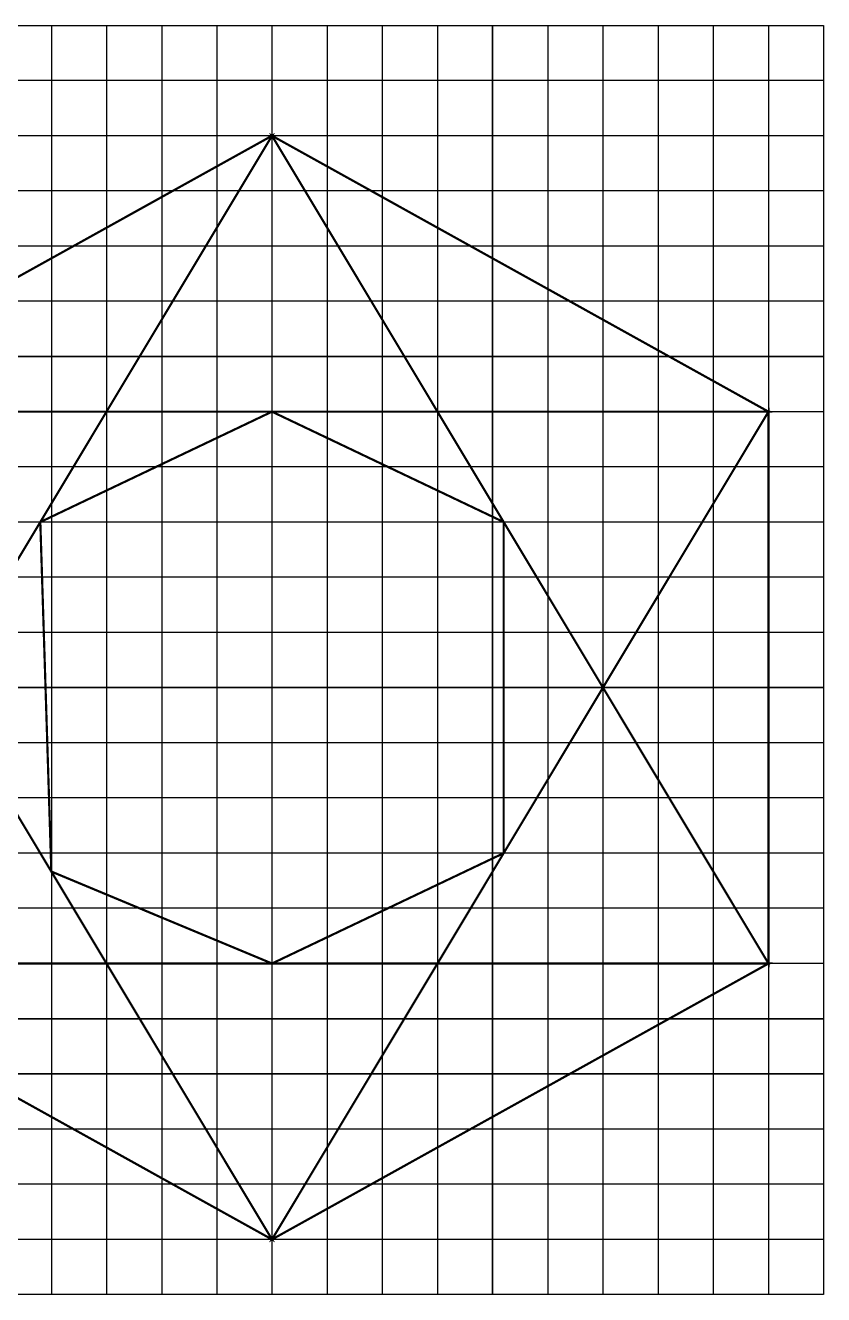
# Model space of a CAD drawing. Header units: metres. Extents: x 1550.1 to 1638.8, y 1292.3 to 1349.9.
# Drawn here: x 1601.46 to 1615.93, y 1292.35 to 1315.35 of the extents above; entities that cross this region are included whole.
import ezdxf

# ---------------------------------------------------------------- set-up
doc = ezdxf.new("R2010")
doc.units = ezdxf.units.M
doc.layers.add('DIGITOS', color=4, linetype='Continuous')
doc.layers.add('REJILLA', color=1, linetype='Continuous')

msp = doc.modelspace()

# ---------------------------------------------------------------- linework, layer by layer
at = {"layer": 'DIGITOS', "const_width": 0.04}
for points in [[(1596.926, 1308.347), (1602.926, 1308.347), (1605.926, 1313.347)], [(1602.926, 1308.347), (1608.926, 1308.347), (1605.926, 1313.347)], [(1608.926, 1308.347), (1614.926, 1308.347), (1605.926, 1313.347)], [(1602.926, 1308.347), (1599.926, 1303.347), (1596.926, 1308.347)], [(1608.926, 1308.347), (1611.926, 1303.347), (1614.926, 1308.347)], [(1614.926, 1308.347), (1614.926, 1298.347), (1611.926, 1303.347)], [(1596.926, 1298.347), (1602.926, 1298.347), (1599.926, 1303.347)], [(1614.926, 1298.347), (1608.926, 1298.347), (1611.926, 1303.347)], [(1596.926, 1298.347), (1605.926, 1293.347), (1602.926, 1298.347)], [(1608.926, 1298.347), (1602.926, 1298.347), (1605.926, 1293.347)], [(1614.926, 1298.347), (1605.926, 1293.347), (1608.926, 1298.347)]]:
    msp.add_lwpolyline(points, close=True, dxfattribs=at)
msp.add_lwpolyline([(1605.926, 1308.347), (1601.726, 1306.347), (1601.926, 1300.014), (1605.926, 1298.347), (1610.126, 1300.347), (1610.126, 1306.347), (1605.926, 1308.347)], dxfattribs=at)
at = {"layer": 'REJILLA'}
for p, q in [((1600.926, 1315.347), (1601.926, 1315.347)), ((1601.926, 1315.347), (1601.926, 1314.347)), ((1601.926, 1315.347), (1602.926, 1315.347)), ((1602.926, 1315.347), (1602.926, 1314.347)), ((1602.926, 1315.347), (1603.926, 1315.347)), ((1603.926, 1315.347), (1603.926, 1314.347)), ((1603.926, 1315.347), (1604.926, 1315.347)), ((1604.926, 1315.347), (1604.926, 1314.347)), ((1604.926, 1315.347), (1605.926, 1315.347)), ((1605.926, 1315.347), (1605.926, 1314.347)), ((1605.926, 1315.347), (1606.926, 1315.347)), ((1606.926, 1315.347), (1606.926, 1314.347)), ((1606.926, 1315.347), (1607.926, 1315.347)), ((1607.926, 1315.347), (1607.926, 1314.347)), ((1607.926, 1315.347), (1608.926, 1315.347)), ((1608.926, 1315.347), (1608.926, 1314.347)), ((1608.926, 1315.347), (1609.926, 1315.347)), ((1609.926, 1315.347), (1609.926, 1314.347)), ((1609.926, 1315.347), (1610.926, 1315.347)), ((1609.926, 1314.347), (1609.926, 1315.347)), ((1610.926, 1315.347), (1610.926, 1314.347)), ((1610.926, 1315.347), (1611.926, 1315.347)), ((1611.926, 1315.347), (1611.926, 1314.347)), ((1611.926, 1315.347), (1612.926, 1315.347)), ((1612.926, 1315.347), (1612.926, 1314.347)), ((1612.926, 1315.347), (1613.926, 1315.347)), ((1613.926, 1315.347), (1613.926, 1314.347)), ((1613.926, 1315.347), (1614.926, 1315.347)), ((1614.926, 1315.347), (1614.926, 1314.347)), ((1614.926, 1315.347), (1615.926, 1315.347)), ((1615.926, 1315.347), (1615.926, 1314.347)), ((1601.926, 1314.347), (1600.926, 1314.347)), ((1602.926, 1314.347), (1601.926, 1314.347)), ((1601.926, 1314.347), (1601.926, 1313.347)), ((1603.926, 1314.347), (1602.926, 1314.347)), ((1602.926, 1314.347), (1602.926, 1313.347)), ((1604.926, 1314.347), (1603.926, 1314.347)), ((1603.926, 1314.347), (1603.926, 1313.347)), ((1605.926, 1314.347), (1604.926, 1314.347)), ((1604.926, 1314.347), (1604.926, 1313.347)), ((1606.926, 1314.347), (1605.926, 1314.347)), ((1605.926, 1314.347), (1605.926, 1313.347)), ((1607.926, 1314.347), (1606.926, 1314.347)), ((1606.926, 1314.347), (1606.926, 1313.347)), ((1608.926, 1314.347), (1607.926, 1314.347)), ((1607.926, 1314.347), (1607.926, 1313.347)), ((1609.926, 1314.347), (1608.926, 1314.347)), ((1608.926, 1314.347), (1608.926, 1313.347)), ((1609.926, 1314.347), (1609.926, 1313.347)), ((1610.926, 1314.347), (1609.926, 1314.347)), ((1609.926, 1313.347), (1609.926, 1314.347)), ((1611.926, 1314.347), (1610.926, 1314.347)), ((1610.926, 1314.347), (1610.926, 1313.347)), ((1612.926, 1314.347), (1611.926, 1314.347)), ((1611.926, 1314.347), (1611.926, 1313.347)), ((1613.926, 1314.347), (1612.926, 1314.347)), ((1612.926, 1314.347), (1612.926, 1313.347)), ((1614.926, 1314.347), (1613.926, 1314.347)), ((1613.926, 1314.347), (1613.926, 1313.347)), ((1615.926, 1314.347), (1614.926, 1314.347)), ((1614.926, 1314.347), (1614.926, 1313.347)), ((1615.926, 1314.347), (1615.926, 1313.347)), ((1601.926, 1313.347), (1600.926, 1313.347)), ((1602.926, 1313.347), (1601.926, 1313.347)), ((1601.926, 1313.347), (1601.926, 1312.347)), ((1603.926, 1313.347), (1602.926, 1313.347)), ((1602.926, 1313.347), (1602.926, 1312.347)), ((1604.926, 1313.347), (1603.926, 1313.347)), ((1603.926, 1313.347), (1603.926, 1312.347)), ((1605.926, 1313.347), (1604.926, 1313.347)), ((1604.926, 1313.347), (1604.926, 1312.347)), ((1606.926, 1313.347), (1605.926, 1313.347)), ((1605.926, 1313.347), (1605.926, 1312.347)), ((1607.926, 1313.347), (1606.926, 1313.347)), ((1606.926, 1313.347), (1606.926, 1312.347)), ((1608.926, 1313.347), (1607.926, 1313.347)), ((1607.926, 1313.347), (1607.926, 1312.347)), ((1609.926, 1313.347), (1608.926, 1313.347)), ((1608.926, 1313.347), (1608.926, 1312.347)), ((1609.926, 1313.347), (1609.926, 1312.347)), ((1610.926, 1313.347), (1609.926, 1313.347)), ((1609.926, 1312.347), (1609.926, 1313.347)), ((1611.926, 1313.347), (1610.926, 1313.347)), ((1610.926, 1313.347), (1610.926, 1312.347)), ((1612.926, 1313.347), (1611.926, 1313.347)), ((1611.926, 1313.347), (1611.926, 1312.347)), ((1613.926, 1313.347), (1612.926, 1313.347)), ((1612.926, 1313.347), (1612.926, 1312.347)), ((1614.926, 1313.347), (1613.926, 1313.347)), ((1613.926, 1313.347), (1613.926, 1312.347)), ((1615.926, 1313.347), (1614.926, 1313.347)), ((1614.926, 1313.347), (1614.926, 1312.347)), ((1615.926, 1313.347), (1615.926, 1312.347)), ((1601.926, 1312.347), (1600.926, 1312.347)), ((1602.926, 1312.347), (1601.926, 1312.347)), ((1601.926, 1312.347), (1601.926, 1311.347)), ((1603.926, 1312.347), (1602.926, 1312.347)), ((1602.926, 1312.347), (1602.926, 1311.347)), ((1604.926, 1312.347), (1603.926, 1312.347)), ((1603.926, 1312.347), (1603.926, 1311.347)), ((1605.926, 1312.347), (1604.926, 1312.347)), ((1604.926, 1312.347), (1604.926, 1311.347)), ((1606.926, 1312.347), (1605.926, 1312.347)), ((1605.926, 1312.347), (1605.926, 1311.347)), ((1607.926, 1312.347), (1606.926, 1312.347)), ((1606.926, 1312.347), (1606.926, 1311.347)), ((1608.926, 1312.347), (1607.926, 1312.347)), ((1607.926, 1312.347), (1607.926, 1311.347)), ((1609.926, 1312.347), (1608.926, 1312.347)), ((1608.926, 1312.347), (1608.926, 1311.347)), ((1609.926, 1312.347), (1609.926, 1311.347)), ((1610.926, 1312.347), (1609.926, 1312.347)), ((1609.926, 1311.347), (1609.926, 1312.347)), ((1611.926, 1312.347), (1610.926, 1312.347)), ((1610.926, 1312.347), (1610.926, 1311.347)), ((1612.926, 1312.347), (1611.926, 1312.347)), ((1611.926, 1312.347), (1611.926, 1311.347)), ((1613.926, 1312.347), (1612.926, 1312.347)), ((1612.926, 1312.347), (1612.926, 1311.347)), ((1614.926, 1312.347), (1613.926, 1312.347)), ((1613.926, 1312.347), (1613.926, 1311.347)), ((1615.926, 1312.347), (1614.926, 1312.347)), ((1614.926, 1312.347), (1614.926, 1311.347)), ((1615.926, 1312.347), (1615.926, 1311.347)), ((1601.926, 1311.347), (1600.926, 1311.347)), ((1602.926, 1311.347), (1601.926, 1311.347)), ((1601.926, 1311.347), (1601.926, 1310.347)), ((1603.926, 1311.347), (1602.926, 1311.347)), ((1602.926, 1311.347), (1602.926, 1310.347)), ((1604.926, 1311.347), (1603.926, 1311.347)), ((1603.926, 1311.347), (1603.926, 1310.347)), ((1605.926, 1311.347), (1604.926, 1311.347)), ((1604.926, 1311.347), (1604.926, 1310.347)), ((1606.926, 1311.347), (1605.926, 1311.347)), ((1605.926, 1311.347), (1605.926, 1310.347)), ((1607.926, 1311.347), (1606.926, 1311.347)), ((1606.926, 1311.347), (1606.926, 1310.347)), ((1608.926, 1311.347), (1607.926, 1311.347)), ((1607.926, 1311.347), (1607.926, 1310.347)), ((1609.926, 1311.347), (1608.926, 1311.347)), ((1608.926, 1311.347), (1608.926, 1310.347)), ((1609.926, 1311.347), (1609.926, 1310.347)), ((1610.926, 1311.347), (1609.926, 1311.347)), ((1609.926, 1310.347), (1609.926, 1311.347)), ((1611.926, 1311.347), (1610.926, 1311.347)), ((1610.926, 1311.347), (1610.926, 1310.347)), ((1612.926, 1311.347), (1611.926, 1311.347)), ((1611.926, 1311.347), (1611.926, 1310.347)), ((1613.926, 1311.347), (1612.926, 1311.347)), ((1612.926, 1311.347), (1612.926, 1310.347)), ((1614.926, 1311.347), (1613.926, 1311.347)), ((1613.926, 1311.347), (1613.926, 1310.347)), ((1615.926, 1311.347), (1614.926, 1311.347)), ((1614.926, 1311.347), (1614.926, 1310.347)), ((1615.926, 1311.347), (1615.926, 1310.347)), ((1601.926, 1310.347), (1600.926, 1310.347)), ((1602.926, 1310.347), (1601.926, 1310.347)), ((1601.926, 1310.347), (1601.926, 1309.347)), ((1603.926, 1310.347), (1602.926, 1310.347)), ((1602.926, 1310.347), (1602.926, 1309.347)), ((1604.926, 1310.347), (1603.926, 1310.347)), ((1603.926, 1310.347), (1603.926, 1309.347)), ((1605.926, 1310.347), (1604.926, 1310.347)), ((1604.926, 1310.347), (1604.926, 1309.347)), ((1606.926, 1310.347), (1605.926, 1310.347)), ((1605.926, 1310.347), (1605.926, 1309.347)), ((1607.926, 1310.347), (1606.926, 1310.347)), ((1606.926, 1310.347), (1606.926, 1309.347)), ((1608.926, 1310.347), (1607.926, 1310.347)), ((1607.926, 1310.347), (1607.926, 1309.347)), ((1609.926, 1310.347), (1608.926, 1310.347)), ((1608.926, 1310.347), (1608.926, 1309.347)), ((1609.926, 1310.347), (1609.926, 1309.347)), ((1610.926, 1310.347), (1609.926, 1310.347)), ((1609.926, 1309.347), (1609.926, 1310.347)), ((1611.926, 1310.347), (1610.926, 1310.347)), ((1610.926, 1310.347), (1610.926, 1309.347)), ((1612.926, 1310.347), (1611.926, 1310.347)), ((1611.926, 1310.347), (1611.926, 1309.347)), ((1613.926, 1310.347), (1612.926, 1310.347)), ((1612.926, 1310.347), (1612.926, 1309.347)), ((1614.926, 1310.347), (1613.926, 1310.347)), ((1613.926, 1310.347), (1613.926, 1309.347)), ((1615.926, 1310.347), (1614.926, 1310.347)), ((1614.926, 1310.347), (1614.926, 1309.347)), ((1615.926, 1310.347), (1615.926, 1309.347)), ((1601.926, 1309.347), (1600.926, 1309.347)), ((1600.926, 1309.347), (1601.926, 1309.347)), ((1602.926, 1309.347), (1601.926, 1309.347)), ((1601.926, 1309.347), (1601.926, 1308.347)), ((1601.926, 1309.347), (1602.926, 1309.347)), ((1603.926, 1309.347), (1602.926, 1309.347)), ((1602.926, 1309.347), (1602.926, 1308.347)), ((1602.926, 1309.347), (1603.926, 1309.347)), ((1604.926, 1309.347), (1603.926, 1309.347)), ((1603.926, 1309.347), (1603.926, 1308.347)), ((1603.926, 1309.347), (1604.926, 1309.347)), ((1605.926, 1309.347), (1604.926, 1309.347)), ((1604.926, 1309.347), (1604.926, 1308.347)), ((1604.926, 1309.347), (1605.926, 1309.347)), ((1606.926, 1309.347), (1605.926, 1309.347)), ((1605.926, 1309.347), (1605.926, 1308.347)), ((1605.926, 1309.347), (1606.926, 1309.347)), ((1607.926, 1309.347), (1606.926, 1309.347)), ((1606.926, 1309.347), (1606.926, 1308.347)), ((1606.926, 1309.347), (1607.926, 1309.347)), ((1608.926, 1309.347), (1607.926, 1309.347)), ((1607.926, 1309.347), (1607.926, 1308.347)), ((1607.926, 1309.347), (1608.926, 1309.347)), ((1609.926, 1309.347), (1608.926, 1309.347)), ((1608.926, 1309.347), (1608.926, 1308.347)), ((1608.926, 1309.347), (1609.926, 1309.347)), ((1609.926, 1309.347), (1609.926, 1308.347)), ((1610.926, 1309.347), (1609.926, 1309.347)), ((1609.926, 1309.347), (1610.926, 1309.347)), ((1609.926, 1308.347), (1609.926, 1309.347)), ((1611.926, 1309.347), (1610.926, 1309.347)), ((1610.926, 1309.347), (1610.926, 1308.347)), ((1610.926, 1309.347), (1611.926, 1309.347)), ((1612.926, 1309.347), (1611.926, 1309.347)), ((1611.926, 1309.347), (1611.926, 1308.347)), ((1611.926, 1309.347), (1612.926, 1309.347)), ((1613.926, 1309.347), (1612.926, 1309.347)), ((1612.926, 1309.347), (1612.926, 1308.347)), ((1612.926, 1309.347), (1613.926, 1309.347)), ((1614.926, 1309.347), (1613.926, 1309.347)), ((1613.926, 1309.347), (1613.926, 1308.347)), ((1613.926, 1309.347), (1614.926, 1309.347)), ((1615.926, 1309.347), (1614.926, 1309.347)), ((1614.926, 1309.347), (1614.926, 1308.347)), ((1614.926, 1309.347), (1615.926, 1309.347)), ((1615.926, 1309.347), (1615.926, 1308.347)), ((1601.926, 1308.347), (1600.926, 1308.347)), ((1602.926, 1308.347), (1601.926, 1308.347)), ((1601.926, 1308.347), (1601.926, 1307.347)), ((1603.926, 1308.347), (1602.926, 1308.347)), ((1602.926, 1308.347), (1602.926, 1307.347)), ((1604.926, 1308.347), (1603.926, 1308.347)), ((1603.926, 1308.347), (1603.926, 1307.347)), ((1605.926, 1308.347), (1604.926, 1308.347)), ((1604.926, 1308.347), (1604.926, 1307.347)), ((1606.926, 1308.347), (1605.926, 1308.347)), ((1605.926, 1308.347), (1605.926, 1307.347)), ((1607.926, 1308.347), (1606.926, 1308.347)), ((1606.926, 1308.347), (1606.926, 1307.347)), ((1608.926, 1308.347), (1607.926, 1308.347)), ((1607.926, 1308.347), (1607.926, 1307.347)), ((1609.926, 1308.347), (1608.926, 1308.347)), ((1608.926, 1308.347), (1608.926, 1307.347)), ((1609.926, 1308.347), (1609.926, 1307.347)), ((1610.926, 1308.347), (1609.926, 1308.347)), ((1609.926, 1307.347), (1609.926, 1308.347)), ((1611.926, 1308.347), (1610.926, 1308.347)), ((1610.926, 1308.347), (1610.926, 1307.347)), ((1612.926, 1308.347), (1611.926, 1308.347)), ((1611.926, 1308.347), (1611.926, 1307.347)), ((1613.926, 1308.347), (1612.926, 1308.347)), ((1612.926, 1308.347), (1612.926, 1307.347)), ((1614.926, 1308.347), (1613.926, 1308.347)), ((1613.926, 1308.347), (1613.926, 1307.347)), ((1615.926, 1308.347), (1614.926, 1308.347)), ((1614.926, 1308.347), (1614.926, 1307.347)), ((1615.926, 1308.347), (1615.926, 1307.347)), ((1601.926, 1307.347), (1600.926, 1307.347)), ((1602.926, 1307.347), (1601.926, 1307.347)), ((1601.926, 1307.347), (1601.926, 1306.347)), ((1603.926, 1307.347), (1602.926, 1307.347)), ((1602.926, 1307.347), (1602.926, 1306.347)), ((1604.926, 1307.347), (1603.926, 1307.347)), ((1603.926, 1307.347), (1603.926, 1306.347)), ((1605.926, 1307.347), (1604.926, 1307.347)), ((1604.926, 1307.347), (1604.926, 1306.347)), ((1606.926, 1307.347), (1605.926, 1307.347)), ((1605.926, 1307.347), (1605.926, 1306.347)), ((1607.926, 1307.347), (1606.926, 1307.347)), ((1606.926, 1307.347), (1606.926, 1306.347)), ((1608.926, 1307.347), (1607.926, 1307.347)), ((1607.926, 1307.347), (1607.926, 1306.347)), ((1609.926, 1307.347), (1608.926, 1307.347)), ((1608.926, 1307.347), (1608.926, 1306.347)), ((1609.926, 1307.347), (1609.926, 1306.347)), ((1610.926, 1307.347), (1609.926, 1307.347)), ((1609.926, 1306.347), (1609.926, 1307.347)), ((1611.926, 1307.347), (1610.926, 1307.347)), ((1610.926, 1307.347), (1610.926, 1306.347)), ((1612.926, 1307.347), (1611.926, 1307.347)), ((1611.926, 1307.347), (1611.926, 1306.347)), ((1613.926, 1307.347), (1612.926, 1307.347)), ((1612.926, 1307.347), (1612.926, 1306.347)), ((1614.926, 1307.347), (1613.926, 1307.347)), ((1613.926, 1307.347), (1613.926, 1306.347)), ((1615.926, 1307.347), (1614.926, 1307.347)), ((1614.926, 1307.347), (1614.926, 1306.347)), ((1615.926, 1307.347), (1615.926, 1306.347)), ((1601.926, 1306.347), (1600.926, 1306.347)), ((1602.926, 1306.347), (1601.926, 1306.347)), ((1601.926, 1306.347), (1601.926, 1305.347)), ((1603.926, 1306.347), (1602.926, 1306.347)), ((1602.926, 1306.347), (1602.926, 1305.347)), ((1604.926, 1306.347), (1603.926, 1306.347)), ((1603.926, 1306.347), (1603.926, 1305.347)), ((1605.926, 1306.347), (1604.926, 1306.347)), ((1604.926, 1306.347), (1604.926, 1305.347)), ((1606.926, 1306.347), (1605.926, 1306.347)), ((1605.926, 1306.347), (1605.926, 1305.347)), ((1607.926, 1306.347), (1606.926, 1306.347)), ((1606.926, 1306.347), (1606.926, 1305.347)), ((1608.926, 1306.347), (1607.926, 1306.347)), ((1607.926, 1306.347), (1607.926, 1305.347)), ((1609.926, 1306.347), (1608.926, 1306.347)), ((1608.926, 1306.347), (1608.926, 1305.347)), ((1609.926, 1306.347), (1609.926, 1305.347)), ((1610.926, 1306.347), (1609.926, 1306.347)), ((1609.926, 1305.347), (1609.926, 1306.347)), ((1611.926, 1306.347), (1610.926, 1306.347)), ((1610.926, 1306.347), (1610.926, 1305.347)), ((1612.926, 1306.347), (1611.926, 1306.347)), ((1611.926, 1306.347), (1611.926, 1305.347)), ((1613.926, 1306.347), (1612.926, 1306.347)), ((1612.926, 1306.347), (1612.926, 1305.347)), ((1614.926, 1306.347), (1613.926, 1306.347)), ((1613.926, 1306.347), (1613.926, 1305.347)), ((1615.926, 1306.347), (1614.926, 1306.347)), ((1614.926, 1306.347), (1614.926, 1305.347)), ((1615.926, 1306.347), (1615.926, 1305.347)), ((1601.926, 1305.347), (1600.926, 1305.347)), ((1602.926, 1305.347), (1601.926, 1305.347)), ((1601.926, 1305.347), (1601.926, 1304.347)), ((1603.926, 1305.347), (1602.926, 1305.347)), ((1602.926, 1305.347), (1602.926, 1304.347)), ((1604.926, 1305.347), (1603.926, 1305.347)), ((1603.926, 1305.347), (1603.926, 1304.347)), ((1605.926, 1305.347), (1604.926, 1305.347)), ((1604.926, 1305.347), (1604.926, 1304.347)), ((1606.926, 1305.347), (1605.926, 1305.347)), ((1605.926, 1305.347), (1605.926, 1304.347)), ((1607.926, 1305.347), (1606.926, 1305.347)), ((1606.926, 1305.347), (1606.926, 1304.347)), ((1608.926, 1305.347), (1607.926, 1305.347)), ((1607.926, 1305.347), (1607.926, 1304.347)), ((1609.926, 1305.347), (1608.926, 1305.347)), ((1608.926, 1305.347), (1608.926, 1304.347)), ((1609.926, 1305.347), (1609.926, 1304.347)), ((1610.926, 1305.347), (1609.926, 1305.347)), ((1609.926, 1304.347), (1609.926, 1305.347)), ((1611.926, 1305.347), (1610.926, 1305.347)), ((1610.926, 1305.347), (1610.926, 1304.347)), ((1612.926, 1305.347), (1611.926, 1305.347)), ((1611.926, 1305.347), (1611.926, 1304.347)), ((1613.926, 1305.347), (1612.926, 1305.347)), ((1612.926, 1305.347), (1612.926, 1304.347)), ((1614.926, 1305.347), (1613.926, 1305.347)), ((1613.926, 1305.347), (1613.926, 1304.347)), ((1615.926, 1305.347), (1614.926, 1305.347)), ((1614.926, 1305.347), (1614.926, 1304.347)), ((1615.926, 1305.347), (1615.926, 1304.347)), ((1601.926, 1304.347), (1600.926, 1304.347)), ((1602.926, 1304.347), (1601.926, 1304.347)), ((1601.926, 1304.347), (1601.926, 1303.347)), ((1603.926, 1304.347), (1602.926, 1304.347)), ((1602.926, 1304.347), (1602.926, 1303.347)), ((1604.926, 1304.347), (1603.926, 1304.347)), ((1603.926, 1304.347), (1603.926, 1303.347)), ((1605.926, 1304.347), (1604.926, 1304.347)), ((1604.926, 1304.347), (1604.926, 1303.347)), ((1606.926, 1304.347), (1605.926, 1304.347)), ((1605.926, 1304.347), (1605.926, 1303.347)), ((1607.926, 1304.347), (1606.926, 1304.347)), ((1606.926, 1304.347), (1606.926, 1303.347)), ((1608.926, 1304.347), (1607.926, 1304.347)), ((1607.926, 1304.347), (1607.926, 1303.347)), ((1609.926, 1304.347), (1608.926, 1304.347)), ((1608.926, 1304.347), (1608.926, 1303.347)), ((1609.926, 1304.347), (1609.926, 1303.347)), ((1610.926, 1304.347), (1609.926, 1304.347)), ((1609.926, 1303.347), (1609.926, 1304.347)), ((1611.926, 1304.347), (1610.926, 1304.347)), ((1610.926, 1304.347), (1610.926, 1303.347)), ((1612.926, 1304.347), (1611.926, 1304.347)), ((1611.926, 1304.347), (1611.926, 1303.347)), ((1613.926, 1304.347), (1612.926, 1304.347)), ((1612.926, 1304.347), (1612.926, 1303.347)), ((1614.926, 1304.347), (1613.926, 1304.347)), ((1613.926, 1304.347), (1613.926, 1303.347)), ((1615.926, 1304.347), (1614.926, 1304.347)), ((1614.926, 1304.347), (1614.926, 1303.347)), ((1615.926, 1304.347), (1615.926, 1303.347)), ((1601.926, 1303.347), (1600.926, 1303.347)), ((1600.926, 1303.347), (1601.926, 1303.347)), ((1602.926, 1303.347), (1601.926, 1303.347)), ((1601.926, 1303.347), (1601.926, 1302.347)), ((1601.926, 1303.347), (1602.926, 1303.347)), ((1603.926, 1303.347), (1602.926, 1303.347)), ((1602.926, 1303.347), (1602.926, 1302.347)), ((1602.926, 1303.347), (1603.926, 1303.347)), ((1604.926, 1303.347), (1603.926, 1303.347)), ((1603.926, 1303.347), (1603.926, 1302.347)), ((1603.926, 1303.347), (1604.926, 1303.347)), ((1605.926, 1303.347), (1604.926, 1303.347)), ((1604.926, 1303.347), (1604.926, 1302.347)), ((1604.926, 1303.347), (1605.926, 1303.347)), ((1606.926, 1303.347), (1605.926, 1303.347)), ((1605.926, 1303.347), (1605.926, 1302.347)), ((1605.926, 1303.347), (1606.926, 1303.347)), ((1607.926, 1303.347), (1606.926, 1303.347)), ((1606.926, 1303.347), (1606.926, 1302.347)), ((1606.926, 1303.347), (1607.926, 1303.347)), ((1608.926, 1303.347), (1607.926, 1303.347)), ((1607.926, 1303.347), (1607.926, 1302.347)), ((1607.926, 1303.347), (1608.926, 1303.347)), ((1609.926, 1303.347), (1608.926, 1303.347)), ((1608.926, 1303.347), (1608.926, 1302.347)), ((1608.926, 1303.347), (1609.926, 1303.347)), ((1609.926, 1303.347), (1609.926, 1302.347)), ((1610.926, 1303.347), (1609.926, 1303.347)), ((1609.926, 1303.347), (1610.926, 1303.347)), ((1609.926, 1302.347), (1609.926, 1303.347)), ((1611.926, 1303.347), (1610.926, 1303.347)), ((1610.926, 1303.347), (1610.926, 1302.347)), ((1610.926, 1303.347), (1611.926, 1303.347)), ((1612.926, 1303.347), (1611.926, 1303.347)), ((1611.926, 1303.347), (1611.926, 1302.347)), ((1611.926, 1303.347), (1612.926, 1303.347)), ((1613.926, 1303.347), (1612.926, 1303.347)), ((1612.926, 1303.347), (1612.926, 1302.347)), ((1612.926, 1303.347), (1613.926, 1303.347)), ((1614.926, 1303.347), (1613.926, 1303.347)), ((1613.926, 1303.347), (1613.926, 1302.347)), ((1613.926, 1303.347), (1614.926, 1303.347)), ((1615.926, 1303.347), (1614.926, 1303.347)), ((1614.926, 1303.347), (1614.926, 1302.347)), ((1614.926, 1303.347), (1615.926, 1303.347)), ((1615.926, 1303.347), (1615.926, 1302.347)), ((1601.926, 1302.347), (1600.926, 1302.347)), ((1602.926, 1302.347), (1601.926, 1302.347)), ((1601.926, 1302.347), (1601.926, 1301.347)), ((1603.926, 1302.347), (1602.926, 1302.347)), ((1602.926, 1302.347), (1602.926, 1301.347)), ((1604.926, 1302.347), (1603.926, 1302.347)), ((1603.926, 1302.347), (1603.926, 1301.347)), ((1605.926, 1302.347), (1604.926, 1302.347)), ((1604.926, 1302.347), (1604.926, 1301.347)), ((1606.926, 1302.347), (1605.926, 1302.347)), ((1605.926, 1302.347), (1605.926, 1301.347)), ((1607.926, 1302.347), (1606.926, 1302.347)), ((1606.926, 1302.347), (1606.926, 1301.347)), ((1608.926, 1302.347), (1607.926, 1302.347)), ((1607.926, 1302.347), (1607.926, 1301.347)), ((1609.926, 1302.347), (1608.926, 1302.347)), ((1608.926, 1302.347), (1608.926, 1301.347)), ((1609.926, 1302.347), (1609.926, 1301.347)), ((1610.926, 1302.347), (1609.926, 1302.347)), ((1609.926, 1301.347), (1609.926, 1302.347)), ((1611.926, 1302.347), (1610.926, 1302.347)), ((1610.926, 1302.347), (1610.926, 1301.347)), ((1612.926, 1302.347), (1611.926, 1302.347)), ((1611.926, 1302.347), (1611.926, 1301.347)), ((1613.926, 1302.347), (1612.926, 1302.347)), ((1612.926, 1302.347), (1612.926, 1301.347)), ((1614.926, 1302.347), (1613.926, 1302.347)), ((1613.926, 1302.347), (1613.926, 1301.347)), ((1615.926, 1302.347), (1614.926, 1302.347)), ((1614.926, 1302.347), (1614.926, 1301.347)), ((1615.926, 1302.347), (1615.926, 1301.347)), ((1601.926, 1301.347), (1600.926, 1301.347)), ((1602.926, 1301.347), (1601.926, 1301.347)), ((1601.926, 1301.347), (1601.926, 1300.347)), ((1603.926, 1301.347), (1602.926, 1301.347)), ((1602.926, 1301.347), (1602.926, 1300.347)), ((1604.926, 1301.347), (1603.926, 1301.347)), ((1603.926, 1301.347), (1603.926, 1300.347)), ((1605.926, 1301.347), (1604.926, 1301.347)), ((1604.926, 1301.347), (1604.926, 1300.347)), ((1606.926, 1301.347), (1605.926, 1301.347)), ((1605.926, 1301.347), (1605.926, 1300.347)), ((1607.926, 1301.347), (1606.926, 1301.347)), ((1606.926, 1301.347), (1606.926, 1300.347)), ((1608.926, 1301.347), (1607.926, 1301.347)), ((1607.926, 1301.347), (1607.926, 1300.347)), ((1609.926, 1301.347), (1608.926, 1301.347)), ((1608.926, 1301.347), (1608.926, 1300.347)), ((1609.926, 1301.347), (1609.926, 1300.347)), ((1610.926, 1301.347), (1609.926, 1301.347)), ((1609.926, 1300.347), (1609.926, 1301.347)), ((1611.926, 1301.347), (1610.926, 1301.347)), ((1610.926, 1301.347), (1610.926, 1300.347)), ((1612.926, 1301.347), (1611.926, 1301.347)), ((1611.926, 1301.347), (1611.926, 1300.347)), ((1613.926, 1301.347), (1612.926, 1301.347)), ((1612.926, 1301.347), (1612.926, 1300.347)), ((1614.926, 1301.347), (1613.926, 1301.347)), ((1613.926, 1301.347), (1613.926, 1300.347)), ((1615.926, 1301.347), (1614.926, 1301.347)), ((1614.926, 1301.347), (1614.926, 1300.347)), ((1615.926, 1301.347), (1615.926, 1300.347)), ((1601.926, 1300.347), (1600.926, 1300.347)), ((1602.926, 1300.347), (1601.926, 1300.347)), ((1601.926, 1300.347), (1601.926, 1299.347)), ((1603.926, 1300.347), (1602.926, 1300.347)), ((1602.926, 1300.347), (1602.926, 1299.347)), ((1604.926, 1300.347), (1603.926, 1300.347)), ((1603.926, 1300.347), (1603.926, 1299.347)), ((1605.926, 1300.347), (1604.926, 1300.347)), ((1604.926, 1300.347), (1604.926, 1299.347)), ((1606.926, 1300.347), (1605.926, 1300.347)), ((1605.926, 1300.347), (1605.926, 1299.347)), ((1607.926, 1300.347), (1606.926, 1300.347)), ((1606.926, 1300.347), (1606.926, 1299.347)), ((1608.926, 1300.347), (1607.926, 1300.347)), ((1607.926, 1300.347), (1607.926, 1299.347)), ((1609.926, 1300.347), (1608.926, 1300.347)), ((1608.926, 1300.347), (1608.926, 1299.347)), ((1609.926, 1300.347), (1609.926, 1299.347)), ((1610.926, 1300.347), (1609.926, 1300.347)), ((1609.926, 1299.347), (1609.926, 1300.347)), ((1611.926, 1300.347), (1610.926, 1300.347)), ((1610.926, 1300.347), (1610.926, 1299.347)), ((1612.926, 1300.347), (1611.926, 1300.347)), ((1611.926, 1300.347), (1611.926, 1299.347)), ((1613.926, 1300.347), (1612.926, 1300.347)), ((1612.926, 1300.347), (1612.926, 1299.347)), ((1614.926, 1300.347), (1613.926, 1300.347)), ((1613.926, 1300.347), (1613.926, 1299.347)), ((1615.926, 1300.347), (1614.926, 1300.347)), ((1614.926, 1300.347), (1614.926, 1299.347)), ((1615.926, 1300.347), (1615.926, 1299.347)), ((1601.926, 1299.347), (1600.926, 1299.347)), ((1602.926, 1299.347), (1601.926, 1299.347)), ((1601.926, 1299.347), (1601.926, 1298.347)), ((1603.926, 1299.347), (1602.926, 1299.347)), ((1602.926, 1299.347), (1602.926, 1298.347)), ((1604.926, 1299.347), (1603.926, 1299.347)), ((1603.926, 1299.347), (1603.926, 1298.347)), ((1605.926, 1299.347), (1604.926, 1299.347)), ((1604.926, 1299.347), (1604.926, 1298.347)), ((1606.926, 1299.347), (1605.926, 1299.347)), ((1605.926, 1299.347), (1605.926, 1298.347)), ((1607.926, 1299.347), (1606.926, 1299.347)), ((1606.926, 1299.347), (1606.926, 1298.347)), ((1608.926, 1299.347), (1607.926, 1299.347)), ((1607.926, 1299.347), (1607.926, 1298.347)), ((1609.926, 1299.347), (1608.926, 1299.347)), ((1608.926, 1299.347), (1608.926, 1298.347)), ((1609.926, 1299.347), (1609.926, 1298.347)), ((1610.926, 1299.347), (1609.926, 1299.347)), ((1609.926, 1298.347), (1609.926, 1299.347)), ((1611.926, 1299.347), (1610.926, 1299.347)), ((1610.926, 1299.347), (1610.926, 1298.347)), ((1612.926, 1299.347), (1611.926, 1299.347)), ((1611.926, 1299.347), (1611.926, 1298.347)), ((1613.926, 1299.347), (1612.926, 1299.347)), ((1612.926, 1299.347), (1612.926, 1298.347)), ((1614.926, 1299.347), (1613.926, 1299.347)), ((1613.926, 1299.347), (1613.926, 1298.347)), ((1615.926, 1299.347), (1614.926, 1299.347)), ((1614.926, 1299.347), (1614.926, 1298.347)), ((1615.926, 1299.347), (1615.926, 1298.347)), ((1601.926, 1298.347), (1600.926, 1298.347)), ((1602.926, 1298.347), (1601.926, 1298.347)), ((1601.926, 1298.347), (1601.926, 1297.347)), ((1603.926, 1298.347), (1602.926, 1298.347)), ((1602.926, 1298.347), (1602.926, 1297.347)), ((1604.926, 1298.347), (1603.926, 1298.347)), ((1603.926, 1298.347), (1603.926, 1297.347)), ((1605.926, 1298.347), (1604.926, 1298.347)), ((1604.926, 1298.347), (1604.926, 1297.347)), ((1606.926, 1298.347), (1605.926, 1298.347)), ((1605.926, 1298.347), (1605.926, 1297.347)), ((1607.926, 1298.347), (1606.926, 1298.347)), ((1606.926, 1298.347), (1606.926, 1297.347)), ((1608.926, 1298.347), (1607.926, 1298.347)), ((1607.926, 1298.347), (1607.926, 1297.347)), ((1609.926, 1298.347), (1608.926, 1298.347)), ((1608.926, 1298.347), (1608.926, 1297.347)), ((1609.926, 1298.347), (1609.926, 1297.347)), ((1610.926, 1298.347), (1609.926, 1298.347)), ((1609.926, 1297.347), (1609.926, 1298.347)), ((1611.926, 1298.347), (1610.926, 1298.347)), ((1610.926, 1298.347), (1610.926, 1297.347)), ((1612.926, 1298.347), (1611.926, 1298.347)), ((1611.926, 1298.347), (1611.926, 1297.347)), ((1613.926, 1298.347), (1612.926, 1298.347)), ((1612.926, 1298.347), (1612.926, 1297.347)), ((1614.926, 1298.347), (1613.926, 1298.347)), ((1613.926, 1298.347), (1613.926, 1297.347)), ((1615.926, 1298.347), (1614.926, 1298.347)), ((1614.926, 1298.347), (1614.926, 1297.347)), ((1615.926, 1298.347), (1615.926, 1297.347)), ((1601.926, 1297.347), (1600.926, 1297.347)), ((1600.926, 1297.347), (1601.926, 1297.347)), ((1602.926, 1297.347), (1601.926, 1297.347)), ((1601.926, 1297.347), (1601.926, 1296.347)), ((1601.926, 1297.347), (1602.926, 1297.347)), ((1603.926, 1297.347), (1602.926, 1297.347)), ((1602.926, 1297.347), (1602.926, 1296.347)), ((1602.926, 1297.347), (1603.926, 1297.347)), ((1604.926, 1297.347), (1603.926, 1297.347)), ((1603.926, 1297.347), (1603.926, 1296.347)), ((1603.926, 1297.347), (1604.926, 1297.347)), ((1605.926, 1297.347), (1604.926, 1297.347)), ((1604.926, 1297.347), (1604.926, 1296.347)), ((1604.926, 1297.347), (1605.926, 1297.347)), ((1606.926, 1297.347), (1605.926, 1297.347)), ((1605.926, 1297.347), (1605.926, 1296.347)), ((1605.926, 1297.347), (1606.926, 1297.347)), ((1607.926, 1297.347), (1606.926, 1297.347)), ((1606.926, 1297.347), (1606.926, 1296.347)), ((1606.926, 1297.347), (1607.926, 1297.347)), ((1608.926, 1297.347), (1607.926, 1297.347)), ((1607.926, 1297.347), (1607.926, 1296.347)), ((1607.926, 1297.347), (1608.926, 1297.347)), ((1609.926, 1297.347), (1608.926, 1297.347)), ((1608.926, 1297.347), (1608.926, 1296.347)), ((1608.926, 1297.347), (1609.926, 1297.347)), ((1609.926, 1297.347), (1609.926, 1296.347)), ((1610.926, 1297.347), (1609.926, 1297.347)), ((1609.926, 1297.347), (1610.926, 1297.347)), ((1609.926, 1296.347), (1609.926, 1297.347)), ((1611.926, 1297.347), (1610.926, 1297.347)), ((1610.926, 1297.347), (1610.926, 1296.347)), ((1610.926, 1297.347), (1611.926, 1297.347)), ((1612.926, 1297.347), (1611.926, 1297.347)), ((1611.926, 1297.347), (1611.926, 1296.347)), ((1611.926, 1297.347), (1612.926, 1297.347)), ((1613.926, 1297.347), (1612.926, 1297.347)), ((1612.926, 1297.347), (1612.926, 1296.347)), ((1612.926, 1297.347), (1613.926, 1297.347)), ((1614.926, 1297.347), (1613.926, 1297.347)), ((1613.926, 1297.347), (1613.926, 1296.347)), ((1613.926, 1297.347), (1614.926, 1297.347)), ((1615.926, 1297.347), (1614.926, 1297.347)), ((1614.926, 1297.347), (1614.926, 1296.347)), ((1614.926, 1297.347), (1615.926, 1297.347)), ((1615.926, 1297.347), (1615.926, 1296.347)), ((1601.926, 1296.347), (1600.926, 1296.347)), ((1600.926, 1296.347), (1601.926, 1296.347)), ((1602.926, 1296.347), (1601.926, 1296.347)), ((1601.926, 1296.347), (1601.926, 1295.347)), ((1601.926, 1296.347), (1602.926, 1296.347)), ((1603.926, 1296.347), (1602.926, 1296.347)), ((1602.926, 1296.347), (1602.926, 1295.347)), ((1602.926, 1296.347), (1603.926, 1296.347)), ((1604.926, 1296.347), (1603.926, 1296.347)), ((1603.926, 1296.347), (1603.926, 1295.347)), ((1603.926, 1296.347), (1604.926, 1296.347)), ((1605.926, 1296.347), (1604.926, 1296.347)), ((1604.926, 1296.347), (1604.926, 1295.347)), ((1604.926, 1296.347), (1605.926, 1296.347)), ((1606.926, 1296.347), (1605.926, 1296.347)), ((1605.926, 1296.347), (1605.926, 1295.347)), ((1605.926, 1296.347), (1606.926, 1296.347)), ((1607.926, 1296.347), (1606.926, 1296.347)), ((1606.926, 1296.347), (1606.926, 1295.347)), ((1606.926, 1296.347), (1607.926, 1296.347)), ((1608.926, 1296.347), (1607.926, 1296.347)), ((1607.926, 1296.347), (1607.926, 1295.347)), ((1607.926, 1296.347), (1608.926, 1296.347)), ((1609.926, 1296.347), (1608.926, 1296.347)), ((1608.926, 1296.347), (1608.926, 1295.347)), ((1608.926, 1296.347), (1609.926, 1296.347)), ((1610.926, 1296.347), (1609.926, 1296.347)), ((1609.926, 1296.347), (1610.926, 1296.347)), ((1609.926, 1295.347), (1609.926, 1296.347)), ((1609.926, 1296.347), (1609.926, 1295.347)), ((1611.926, 1296.347), (1610.926, 1296.347)), ((1610.926, 1296.347), (1610.926, 1295.347)), ((1610.926, 1296.347), (1611.926, 1296.347)), ((1612.926, 1296.347), (1611.926, 1296.347)), ((1611.926, 1296.347), (1611.926, 1295.347)), ((1611.926, 1296.347), (1612.926, 1296.347)), ((1613.926, 1296.347), (1612.926, 1296.347)), ((1612.926, 1296.347), (1612.926, 1295.347)), ((1612.926, 1296.347), (1613.926, 1296.347)), ((1614.926, 1296.347), (1613.926, 1296.347)), ((1613.926, 1296.347), (1613.926, 1295.347)), ((1613.926, 1296.347), (1614.926, 1296.347)), ((1615.926, 1296.347), (1614.926, 1296.347)), ((1614.926, 1296.347), (1614.926, 1295.347)), ((1614.926, 1296.347), (1615.926, 1296.347)), ((1615.926, 1296.347), (1615.926, 1295.347)), ((1601.926, 1295.347), (1600.926, 1295.347)), ((1602.926, 1295.347), (1601.926, 1295.347)), ((1601.926, 1295.347), (1601.926, 1294.347)), ((1603.926, 1295.347), (1602.926, 1295.347)), ((1602.926, 1295.347), (1602.926, 1294.347)), ((1604.926, 1295.347), (1603.926, 1295.347)), ((1603.926, 1295.347), (1603.926, 1294.347)), ((1605.926, 1295.347), (1604.926, 1295.347)), ((1604.926, 1295.347), (1604.926, 1294.347)), ((1606.926, 1295.347), (1605.926, 1295.347)), ((1605.926, 1295.347), (1605.926, 1294.347)), ((1607.926, 1295.347), (1606.926, 1295.347)), ((1606.926, 1295.347), (1606.926, 1294.347)), ((1608.926, 1295.347), (1607.926, 1295.347)), ((1607.926, 1295.347), (1607.926, 1294.347)), ((1609.926, 1295.347), (1608.926, 1295.347)), ((1608.926, 1295.347), (1608.926, 1294.347)), ((1610.926, 1295.347), (1609.926, 1295.347)), ((1609.926, 1294.347), (1609.926, 1295.347)), ((1609.926, 1295.347), (1609.926, 1294.347)), ((1611.926, 1295.347), (1610.926, 1295.347)), ((1610.926, 1295.347), (1610.926, 1294.347)), ((1612.926, 1295.347), (1611.926, 1295.347)), ((1611.926, 1295.347), (1611.926, 1294.347)), ((1613.926, 1295.347), (1612.926, 1295.347)), ((1612.926, 1295.347), (1612.926, 1294.347)), ((1614.926, 1295.347), (1613.926, 1295.347)), ((1613.926, 1295.347), (1613.926, 1294.347)), ((1615.926, 1295.347), (1614.926, 1295.347)), ((1614.926, 1295.347), (1614.926, 1294.347)), ((1615.926, 1295.347), (1615.926, 1294.347)), ((1601.926, 1294.347), (1600.926, 1294.347)), ((1602.926, 1294.347), (1601.926, 1294.347)), ((1601.926, 1294.347), (1601.926, 1293.347)), ((1603.926, 1294.347), (1602.926, 1294.347)), ((1602.926, 1294.347), (1602.926, 1293.347)), ((1604.926, 1294.347), (1603.926, 1294.347)), ((1603.926, 1294.347), (1603.926, 1293.347)), ((1605.926, 1294.347), (1604.926, 1294.347)), ((1604.926, 1294.347), (1604.926, 1293.347)), ((1606.926, 1294.347), (1605.926, 1294.347)), ((1605.926, 1294.347), (1605.926, 1293.347)), ((1607.926, 1294.347), (1606.926, 1294.347)), ((1606.926, 1294.347), (1606.926, 1293.347)), ((1608.926, 1294.347), (1607.926, 1294.347)), ((1607.926, 1294.347), (1607.926, 1293.347)), ((1609.926, 1294.347), (1608.926, 1294.347)), ((1608.926, 1294.347), (1608.926, 1293.347)), ((1610.926, 1294.347), (1609.926, 1294.347)), ((1609.926, 1293.347), (1609.926, 1294.347)), ((1609.926, 1294.347), (1609.926, 1293.347)), ((1611.926, 1294.347), (1610.926, 1294.347)), ((1610.926, 1294.347), (1610.926, 1293.347)), ((1612.926, 1294.347), (1611.926, 1294.347)), ((1611.926, 1294.347), (1611.926, 1293.347)), ((1613.926, 1294.347), (1612.926, 1294.347)), ((1612.926, 1294.347), (1612.926, 1293.347)), ((1614.926, 1294.347), (1613.926, 1294.347)), ((1613.926, 1294.347), (1613.926, 1293.347)), ((1615.926, 1294.347), (1614.926, 1294.347)), ((1614.926, 1294.347), (1614.926, 1293.347)), ((1615.926, 1294.347), (1615.926, 1293.347)), ((1601.926, 1293.347), (1600.926, 1293.347)), ((1602.926, 1293.347), (1601.926, 1293.347)), ((1601.926, 1293.347), (1601.926, 1292.347)), ((1603.926, 1293.347), (1602.926, 1293.347)), ((1602.926, 1293.347), (1602.926, 1292.347)), ((1604.926, 1293.347), (1603.926, 1293.347)), ((1603.926, 1293.347), (1603.926, 1292.347)), ((1605.926, 1293.347), (1604.926, 1293.347)), ((1604.926, 1293.347), (1604.926, 1292.347)), ((1606.926, 1293.347), (1605.926, 1293.347)), ((1605.926, 1293.347), (1605.926, 1292.347)), ((1607.926, 1293.347), (1606.926, 1293.347)), ((1606.926, 1293.347), (1606.926, 1292.347)), ((1608.926, 1293.347), (1607.926, 1293.347)), ((1607.926, 1293.347), (1607.926, 1292.347)), ((1609.926, 1293.347), (1608.926, 1293.347)), ((1608.926, 1293.347), (1608.926, 1292.347)), ((1610.926, 1293.347), (1609.926, 1293.347)), ((1609.926, 1292.347), (1609.926, 1293.347)), ((1609.926, 1293.347), (1609.926, 1292.347)), ((1611.926, 1293.347), (1610.926, 1293.347)), ((1610.926, 1293.347), (1610.926, 1292.347)), ((1612.926, 1293.347), (1611.926, 1293.347)), ((1611.926, 1293.347), (1611.926, 1292.347)), ((1613.926, 1293.347), (1612.926, 1293.347)), ((1612.926, 1293.347), (1612.926, 1292.347)), ((1614.926, 1293.347), (1613.926, 1293.347)), ((1613.926, 1293.347), (1613.926, 1292.347)), ((1615.926, 1293.347), (1614.926, 1293.347)), ((1614.926, 1293.347), (1614.926, 1292.347)), ((1615.926, 1293.347), (1615.926, 1292.347)), ((1601.926, 1292.347), (1600.926, 1292.347)), ((1602.926, 1292.347), (1601.926, 1292.347)), ((1603.926, 1292.347), (1602.926, 1292.347)), ((1604.926, 1292.347), (1603.926, 1292.347)), ((1605.926, 1292.347), (1604.926, 1292.347)), ((1606.926, 1292.347), (1605.926, 1292.347)), ((1607.926, 1292.347), (1606.926, 1292.347)), ((1608.926, 1292.347), (1607.926, 1292.347)), ((1609.926, 1292.347), (1608.926, 1292.347)), ((1610.926, 1292.347), (1609.926, 1292.347)), ((1611.926, 1292.347), (1610.926, 1292.347)), ((1612.926, 1292.347), (1611.926, 1292.347)), ((1613.926, 1292.347), (1612.926, 1292.347)), ((1614.926, 1292.347), (1613.926, 1292.347)), ((1615.926, 1292.347), (1614.926, 1292.347))]:
    msp.add_line(p, q, dxfattribs=at)

doc.saveas('drawing.dxf')
